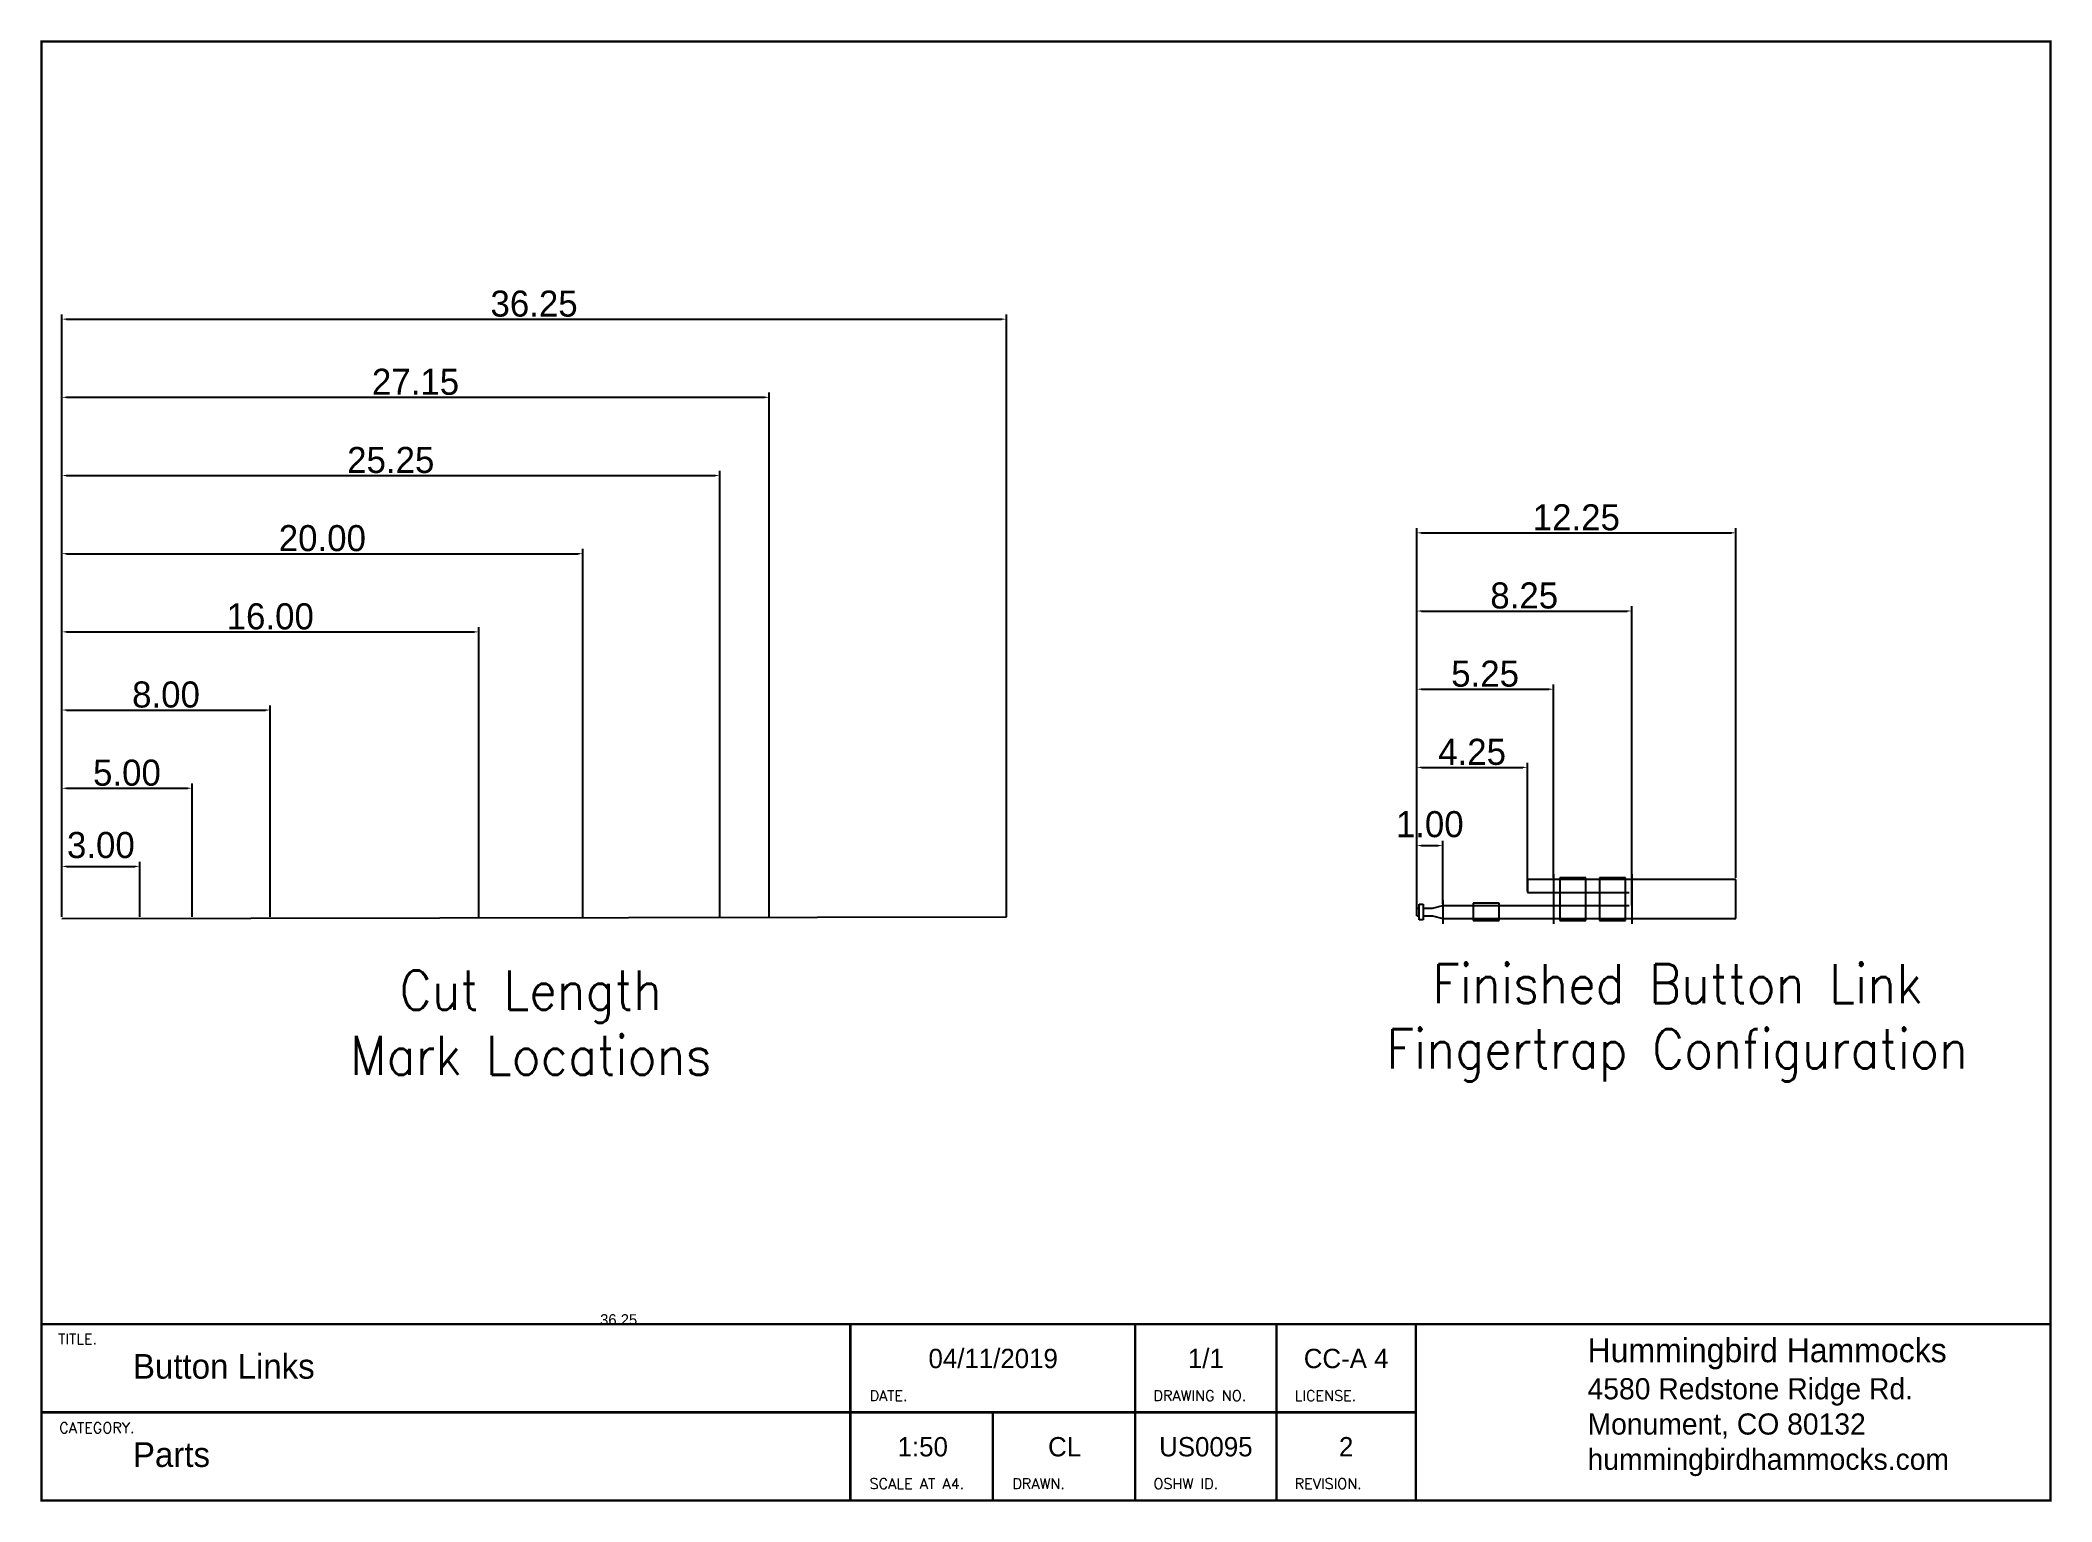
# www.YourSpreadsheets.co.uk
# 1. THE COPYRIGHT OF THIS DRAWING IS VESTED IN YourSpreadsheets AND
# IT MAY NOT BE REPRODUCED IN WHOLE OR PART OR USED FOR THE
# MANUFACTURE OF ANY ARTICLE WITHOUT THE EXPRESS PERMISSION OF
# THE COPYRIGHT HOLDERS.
# Paper-space layout 'Sheet' of a CAD drawing. Header units: inches. Extents: x 0 to 10.5, y 0 to 7.6.
# The model-space entities are those that its viewports show. They can reach past a viewport. Long polylines and large blocks are cut down to what shows.
import ezdxf
from ezdxf.enums import TextEntityAlignment as Align

# ---------------------------------------------------------------- set-up
doc = ezdxf.new("R2010")
doc.units = ezdxf.units.IN
doc.header["$MEASUREMENT"] = 0
doc.linetypes.add('DASHED', pattern=[0.375, 0.25, -0.125])
for name, color, linetype in [('Dimensions', 3, 'Continuous'), ('Finished Extension', 7, 'Continuous'), ('Hidden', 2, 'Continuous'), ('Spectra Cut Length', 7, 'Continuous'), ('Stitching', 1, 'DASHED'), ('YS-TEXT-LARGE', 250, 'Continuous'), ('YS-TEXT-MEDIUM', 6, 'Continuous'), ('YS-TITLEBLOCK-BORDERS', 154, 'Continuous'), ('YS-TITLEBLOCK-TEXT-NONEDITABLE', 154, 'Continuous')]:
    doc.layers.add(name, color=color, linetype=linetype)
doc.styles.add('QCADDimTextStyle', font='txt')
doc.styles.add('ROMANS', font='romans.shx')
doc.styles.add('textstyle13', font='Standard')
doc.styles.add('textstyle14', font='Standard')
doc.styles.add('YS TEXT', font='GOTHIC.TTF')
doc.dimstyles.new('QCADDimStyle', dxfattribs={"dimtxt": 1, "dimasz": 0.18, "dimexe": 0.18, "dimexo": 0.0625, "dimgap": 0.09, "dimtad": 1, "dimtoh": 1, "dimdec": 4, "dimzin": 0, "dimdsep": 46, "dimtxsty": 'QCADDimTextStyle', "dimcen": 0.09, "dimadec": 0, "dimazin": 0, "dimtfac": 1, "dimtdec": 4, "dimtofl": 0, "dimtmove": 0, "dimatfit": 3, "dimfxl": 1, "dimtolj": 1, "dimtzin": 0, "dimarcsym": 0})

# ---------------------------------------------------------------- blocks, each defined once
blk = doc.blocks.new('A Horizontal1')
at = {"layer": 'YS-TITLEBLOCK-BORDERS', "linetype": 'Continuous'}
blk.add_line((0, 0.46), (7.18, 0.46), dxfattribs=at)
at = {"layer": 'YS-TITLEBLOCK-BORDERS', "linetype": 'Continuous', "const_width": 0.0129}
blk.add_lwpolyline([(10.496, 7.621), (10.496, 0), (0, 0), (0, 7.621)], close=True, dxfattribs=at)
for points in [[(0, 0.921), (10.496, 0.921)], [(4.226, 0), (4.226, 0.921)], [(5.714, 0), (5.714, 0.921)], [(6.452, 0), (6.452, 0.921)], [(7.18, 0.921), (7.18, 0)], [(0, 0.46), (7.18, 0.46)], [(4.97, 0), (4.97, 0.46)]]:
    blk.add_lwpolyline(points, dxfattribs=at)
at = {"layer": 'YS-TEXT-LARGE', "linetype": 'Continuous', "insert": (8.077, 0.847), "char_height": 0.19887, "width": 2.42108, "attachment_point": 1, "style": 'YS TEXT'}
blk.add_mtext('{\\H0.628562x;Hummingbird Hammocks\\H1.17847x;\\P\\pxsm1;\\H0.75001x;4580 Redstone Ridge Rd.\\PMonument, CO 80132\\Phummingbirdhammocks.com }', dxfattribs=at)
at = {"layer": 'YS-TEXT-MEDIUM', "style": 'YS TEXT'}
for tag, p in [('TITLE', (0.478, 0.636)), ('CATEGORY', (0.478, 0.175))]:
    blk.add_attdef(tag, p, '', height=0.129, dxfattribs=at)
for tag, p in [('DATE', (4.972, 0.691)), ('DRAWING_NUMBER', (6.083, 0.691)), ('LICENSE', (6.816, 0.691)), ('SCALE', (4.604, 0.23)), ('DRAWN', (5.345, 0.23)), ('OSHW', (6.083, 0.23)), ('REVISION', (6.816, 0.23))]:
    blk.add_attdef(tag, text='', height=0.101, dxfattribs=at).set_placement(p, align=Align.CENTER)
at = {"layer": 'YS-TITLEBLOCK-TEXT-NONEDITABLE', "linetype": 'Continuous', "width": 0.83256, "attachment_point": 1, "style": 'ROMANS'}
for s, insert, char_height in [('{TITLE.}', (0.087, 0.871), 0.0552), ('{DATE.}', (4.326, 0.575), 0.0552), ('{DRAWING NO.}', (5.809, 0.575), 0.05524), ('{LICENSE.}', (6.547, 0.575), 0.0552), ('{CATEGORY.}', (0.093, 0.407), 0.05524), ('SCALE AT A4.', (4.326, 0.115), 0.05524), ('DRAWN.', (5.072, 0.115), 0.0552), ('{OSHW ID.}', (5.809, 0.115), 0.0552), ('REVISION.', (6.547, 0.115), 0.0552)]:
    blk.add_mtext(s, dxfattribs=dict(at, insert=insert, char_height=char_height))
blk = doc.blocks.new('*D112')
at = {"layer": 'Defpoints', "color": 0}
for p in [(26.304, 22.406), (23.304, 20.406), (26.304, 20.406)]:
    blk.add_point(p, dxfattribs=at)
at = {"layer": 'Dimensions', "color": 0, "lineweight": -2}
for p, q in [((23.304, 20.469), (23.304, 22.586)), ((23.484, 22.406), (26.124, 22.406)), ((26.304, 20.469), (26.304, 22.586))]:
    blk.add_line(p, q, dxfattribs=at)
at = {"layer": 'Dimensions', "color": 0}
for points in [[(23.484, 22.436), (23.484, 22.376), (23.304, 22.406)], [(26.124, 22.376), (26.124, 22.436), (26.304, 22.406)]]:
    blk.add_solid(points, dxfattribs=at)
at = {"layer": 'Dimensions', "color": 0, "insert": (24.804, 23.221), "char_height": 1, "attachment_point": 5, "style": 'QCADDimTextStyle'}
blk.add_mtext('\\A1;3.00', dxfattribs=at)
blk = doc.blocks.new('*D113')
at = {"layer": 'Defpoints', "color": 0}
for p in [(31.304, 28.406), (23.304, 20.406), (31.304, 20.406)]:
    blk.add_point(p, dxfattribs=at)
at = {"layer": 'Dimensions', "color": 0, "lineweight": -2}
for p, q in [((23.304, 20.469), (23.304, 28.586)), ((31.304, 20.469), (31.304, 28.586)), ((23.484, 28.406), (31.124, 28.406))]:
    blk.add_line(p, q, dxfattribs=at)
at = {"layer": 'Dimensions', "color": 0}
for points in [[(23.484, 28.436), (23.484, 28.376), (23.304, 28.406)], [(31.124, 28.376), (31.124, 28.436), (31.304, 28.406)]]:
    blk.add_solid(points, dxfattribs=at)
at = {"layer": 'Dimensions', "color": 0, "insert": (27.304, 28.996), "char_height": 1, "attachment_point": 5, "style": 'QCADDimTextStyle'}
blk.add_mtext('\\A1;8.00', dxfattribs=at)
blk = doc.blocks.new('*D114')
at = {"layer": 'Defpoints', "color": 0}
for p in [(39.304, 31.406), (23.304, 20.406), (39.304, 20.406)]:
    blk.add_point(p, dxfattribs=at)
at = {"layer": 'Dimensions', "color": 0, "lineweight": -2}
for p, q in [((23.304, 20.469), (23.304, 31.586)), ((23.484, 31.406), (39.124, 31.406)), ((39.304, 20.469), (39.304, 31.586))]:
    blk.add_line(p, q, dxfattribs=at)
at = {"layer": 'Dimensions', "color": 0}
for points in [[(23.484, 31.436), (23.484, 31.376), (23.304, 31.406)], [(39.124, 31.376), (39.124, 31.436), (39.304, 31.406)]]:
    blk.add_solid(points, dxfattribs=at)
at = {"layer": 'Dimensions', "color": 0, "insert": (31.304, 31.996), "char_height": 1, "attachment_point": 5, "style": 'QCADDimTextStyle'}
blk.add_mtext('\\A1;16.00', dxfattribs=at)
blk = doc.blocks.new('*D115')
at = {"layer": 'Defpoints', "color": 0}
for p in [(43.304, 34.406), (23.304, 20.469), (43.304, 20.406)]:
    blk.add_point(p, dxfattribs=at)
at = {"layer": 'Dimensions', "color": 0, "lineweight": -2}
for p, q in [((23.304, 20.531), (23.304, 34.586)), ((23.484, 34.406), (43.124, 34.406)), ((43.304, 20.469), (43.304, 34.586))]:
    blk.add_line(p, q, dxfattribs=at)
at = {"layer": 'Dimensions', "color": 0}
for points in [[(23.484, 34.436), (23.484, 34.376), (23.304, 34.406)], [(43.124, 34.376), (43.124, 34.436), (43.304, 34.406)]]:
    blk.add_solid(points, dxfattribs=at)
at = {"layer": 'Dimensions', "color": 0, "insert": (33.304, 34.996), "char_height": 1, "attachment_point": 5, "style": 'QCADDimTextStyle'}
blk.add_mtext('\\A1;20.00', dxfattribs=at)
blk = doc.blocks.new('*D116')
at = {"layer": 'Defpoints', "color": 0}
for p in [(59.554, 43.406), (23.304, 20.406), (59.554, 20.406)]:
    blk.add_point(p, dxfattribs=at)
at = {"layer": 'Dimensions', "color": 0, "lineweight": -2}
for p, q in [((23.304, 20.469), (23.304, 43.586)), ((23.484, 43.406), (59.374, 43.406)), ((59.554, 20.469), (59.554, 43.586))]:
    blk.add_line(p, q, dxfattribs=at)
at = {"layer": 'Dimensions', "color": 0}
for points in [[(23.484, 43.436), (23.484, 43.376), (23.304, 43.406)], [(59.374, 43.376), (59.374, 43.436), (59.554, 43.406)]]:
    blk.add_solid(points, dxfattribs=at)
at = {"layer": 'Dimensions', "color": 0, "insert": (41.429, 43.996), "char_height": 1, "attachment_point": 5, "style": 'QCADDimTextStyle'}
blk.add_mtext('\\A1;36.25', dxfattribs=at)
blk = doc.blocks.new('*D117')
at = {"layer": 'Defpoints', "color": 0}
for p in [(50.454, 40.406), (23.304, 20.406), (50.454, 20.406)]:
    blk.add_point(p, dxfattribs=at)
at = {"layer": 'Dimensions', "color": 0, "lineweight": -2}
for p, q in [((23.304, 20.469), (23.304, 40.586)), ((23.484, 40.406), (50.274, 40.406)), ((50.454, 20.469), (50.454, 40.586))]:
    blk.add_line(p, q, dxfattribs=at)
at = {"layer": 'Dimensions', "color": 0}
for points in [[(23.484, 40.436), (23.484, 40.376), (23.304, 40.406)], [(50.274, 40.376), (50.274, 40.436), (50.454, 40.406)]]:
    blk.add_solid(points, dxfattribs=at)
at = {"layer": 'Dimensions', "color": 0, "insert": (36.879, 40.996), "char_height": 1, "attachment_point": 5, "style": 'QCADDimTextStyle'}
blk.add_mtext('\\A1;27.15', dxfattribs=at)
blk = doc.blocks.new('*D118')
at = {"layer": 'Defpoints', "color": 0}
for p in [(48.554, 37.406), (23.304, 20.531), (48.554, 20.406)]:
    blk.add_point(p, dxfattribs=at)
at = {"layer": 'Dimensions', "color": 0, "lineweight": -2}
for p, q in [((23.304, 20.594), (23.304, 37.586)), ((23.484, 37.406), (48.374, 37.406)), ((48.554, 20.469), (48.554, 37.586))]:
    blk.add_line(p, q, dxfattribs=at)
at = {"layer": 'Dimensions', "color": 0}
for points in [[(23.484, 37.436), (23.484, 37.376), (23.304, 37.406)], [(48.374, 37.376), (48.374, 37.436), (48.554, 37.406)]]:
    blk.add_solid(points, dxfattribs=at)
at = {"layer": 'Dimensions', "color": 0, "insert": (35.929, 37.996), "char_height": 1, "attachment_point": 5, "style": 'QCADDimTextStyle'}
blk.add_mtext('\\A1;25.25', dxfattribs=at)
blk = doc.blocks.new('*D119')
at = {"layer": 'Defpoints', "color": 0}
for p in [(28.304, 25.406), (23.304, 20.406), (28.304, 20.406)]:
    blk.add_point(p, dxfattribs=at)
at = {"layer": 'Dimensions', "color": 0, "lineweight": -2}
for p, q in [((23.304, 20.469), (23.304, 25.586)), ((28.304, 20.469), (28.304, 25.586)), ((23.484, 25.406), (28.124, 25.406))]:
    blk.add_line(p, q, dxfattribs=at)
at = {"layer": 'Dimensions', "color": 0}
for points in [[(23.484, 25.436), (23.484, 25.376), (23.304, 25.406)], [(28.124, 25.376), (28.124, 25.436), (28.304, 25.406)]]:
    blk.add_solid(points, dxfattribs=at)
at = {"layer": 'Dimensions', "color": 0, "insert": (25.804, 25.996), "char_height": 1, "attachment_point": 5, "style": 'QCADDimTextStyle'}
blk.add_mtext('\\A1;5.00', dxfattribs=at)
blk = doc.blocks.new('*D120')
at = {"layer": 'Defpoints', "color": 0}
for p in [(76.304, 23.206), (76.304, 20.906), (75.304, 20.506)]:
    blk.add_point(p, dxfattribs=at)
at = {"layer": 'Dimensions', "color": 0, "lineweight": -2}
for p, q in [((75.304, 20.569), (75.304, 23.386)), ((75.484, 23.206), (76.124, 23.206)), ((76.304, 20.969), (76.304, 23.386))]:
    blk.add_line(p, q, dxfattribs=at)
at = {"layer": 'Dimensions', "color": 0}
for points in [[(75.484, 23.236), (75.484, 23.176), (75.304, 23.206)], [(76.124, 23.176), (76.124, 23.236), (76.304, 23.206)]]:
    blk.add_solid(points, dxfattribs=at)
at = {"layer": 'Dimensions', "color": 0, "insert": (75.804, 24.021), "char_height": 1, "attachment_point": 5, "style": 'QCADDimTextStyle'}
blk.add_mtext('\\A1;1.00', dxfattribs=at)
blk = doc.blocks.new('*D121')
at = {"layer": 'Defpoints', "color": 0}
for p in [(79.554, 26.206), (79.554, 21.406), (75.304, 20.506)]:
    blk.add_point(p, dxfattribs=at)
at = {"layer": 'Dimensions', "color": 0, "lineweight": -2}
for p, q in [((75.304, 20.569), (75.304, 26.386)), ((79.554, 21.469), (79.554, 26.386)), ((75.484, 26.206), (79.374, 26.206))]:
    blk.add_line(p, q, dxfattribs=at)
at = {"layer": 'Dimensions', "color": 0}
for points in [[(75.484, 26.236), (75.484, 26.176), (75.304, 26.206)], [(79.374, 26.176), (79.374, 26.236), (79.554, 26.206)]]:
    blk.add_solid(points, dxfattribs=at)
at = {"layer": 'Dimensions', "color": 0, "insert": (77.429, 26.796), "char_height": 1, "attachment_point": 5, "style": 'QCADDimTextStyle'}
blk.add_mtext('\\A1;4.25', dxfattribs=at)
blk = doc.blocks.new('*D122')
at = {"layer": 'Defpoints', "color": 0}
for p in [(80.554, 29.206), (80.554, 21.906), (75.304, 20.569)]:
    blk.add_point(p, dxfattribs=at)
at = {"layer": 'Dimensions', "color": 0, "lineweight": -2}
for p, q in [((75.304, 20.631), (75.304, 29.386)), ((80.554, 21.969), (80.554, 29.386)), ((75.484, 29.206), (80.374, 29.206))]:
    blk.add_line(p, q, dxfattribs=at)
at = {"layer": 'Dimensions', "color": 0}
for points in [[(75.484, 29.236), (75.484, 29.176), (75.304, 29.206)], [(80.374, 29.176), (80.374, 29.236), (80.554, 29.206)]]:
    blk.add_solid(points, dxfattribs=at)
at = {"layer": 'Dimensions', "color": 0, "insert": (77.929, 29.796), "char_height": 1, "attachment_point": 5, "style": 'QCADDimTextStyle'}
blk.add_mtext('\\A1;5.25', dxfattribs=at)
blk = doc.blocks.new('*D123')
at = {"layer": 'Defpoints', "color": 0}
for p in [(83.554, 32.206), (83.554, 21.906), (75.304, 20.506)]:
    blk.add_point(p, dxfattribs=at)
at = {"layer": 'Dimensions', "color": 0, "lineweight": -2}
for p, q in [((75.304, 20.569), (75.304, 32.386)), ((75.484, 32.206), (83.374, 32.206)), ((83.554, 21.969), (83.554, 32.386))]:
    blk.add_line(p, q, dxfattribs=at)
at = {"layer": 'Dimensions', "color": 0}
for points in [[(75.484, 32.236), (75.484, 32.176), (75.304, 32.206)], [(83.374, 32.176), (83.374, 32.236), (83.554, 32.206)]]:
    blk.add_solid(points, dxfattribs=at)
at = {"layer": 'Dimensions', "color": 0, "insert": (79.429, 32.796), "char_height": 1, "attachment_point": 5, "style": 'QCADDimTextStyle'}
blk.add_mtext('\\A1;8.25', dxfattribs=at)
blk = doc.blocks.new('*D124')
at = {"layer": 'Defpoints', "color": 0}
for p in [(87.554, 35.206), (87.554, 21.906), (75.304, 20.506)]:
    blk.add_point(p, dxfattribs=at)
at = {"layer": 'Dimensions', "color": 0, "lineweight": -2}
for p, q in [((75.304, 20.569), (75.304, 35.386)), ((75.484, 35.206), (87.374, 35.206)), ((87.554, 21.969), (87.554, 35.386))]:
    blk.add_line(p, q, dxfattribs=at)
at = {"layer": 'Dimensions', "color": 0}
for points in [[(75.484, 35.236), (75.484, 35.176), (75.304, 35.206)], [(87.374, 35.176), (87.374, 35.236), (87.554, 35.206)]]:
    blk.add_solid(points, dxfattribs=at)
at = {"layer": 'Dimensions', "color": 0, "insert": (81.429, 35.796), "char_height": 1, "attachment_point": 5, "style": 'QCADDimTextStyle'}
blk.add_mtext('\\A1;12.25', dxfattribs=at)

msp = doc.modelspace()

# ---------------------------------------------------------------- linework, layer by layer
for p, q in [((87.554, 21.906), (83.554, 21.906)), ((87.554, 20.406), (87.554, 21.906)), ((76.304, 20.406), (87.554, 20.406))]:
    msp.add_line(p, q)
at = {"layer": 'Finished Extension'}
for p, q in [((83.554, 21.906), (79.554, 21.906)), ((79.554, 21.906), (79.554, 21.406)), ((83.554, 20.906), (83.554, 21.906)), ((75.404, 20.956), (75.554, 20.956)), ((75.404, 20.356), (75.404, 20.956)), ((75.554, 20.956), (75.554, 20.356)), ((75.904, 20.806), (76.304, 20.906)), ((79.554, 21.406), (80.554, 21.406)), ((75.304, 20.506), (75.304, 20.806)), ((75.304, 20.806), (75.404, 20.806)), ((75.304, 20.506), (75.404, 20.506)), ((75.554, 20.356), (75.404, 20.356)), ((75.554, 20.806), (75.904, 20.806)), ((75.554, 20.506), (75.904, 20.506)), ((75.904, 20.506), (76.304, 20.406))]:
    msp.add_line(p, q, dxfattribs=at)
at = {"layer": 'Hidden'}
for p, q in [((80.554, 22.106), (80.554, 20.206)), ((83.554, 22.106), (83.554, 20.206)), ((76.304, 21.106), (76.304, 20.206)), ((76.304, 20.906), (83.454, 20.906)), ((80.554, 21.406), (83.454, 21.406))]:
    msp.add_line(p, q, dxfattribs=at)
at = {"layer": 'Spectra Cut Length'}
msp.add_line((23.304, 20.406), (59.554, 20.469), dxfattribs=at)
at = {"layer": 'Stitching'}
for points in [[(80.792, 21.969), (80.792, 20.325), (81.792, 20.325), (81.792, 21.969)], [(82.314, 21.971), (82.314, 20.328), (83.314, 20.328), (83.314, 21.971)], [(77.467, 20.996), (77.467, 20.325), (78.467, 20.325), (78.467, 20.996)]]:
    msp.add_lwpolyline(points, close=True, dxfattribs=at)

# ---------------------------------------------------------------- texts
at = {"char_height": 0.06843, "attachment_point": 5}
for s, insert, style in [('\\H1.5;Finished Button Link\\PFingertrap Configuration', (85.304, 16.406), 'textstyle13'), ('\\H1.5;Cut Length\\PMark Locations', (41.304, 16.406), 'textstyle14')]:
    msp.add_mtext(s, dxfattribs=dict(at, insert=insert, style=style))

# ---------------------------------------------------------------- dimensions: what is measured, and where the dimension line sits
at = {"layer": 'Dimensions'}
for base, p1, p2, picture, middle in [((59.554, 43.406), (23.304, 20.406), (59.554, 20.406), '*D116', (41.429, 43.996)), ((50.454, 40.406), (23.304, 20.406), (50.454, 20.406), '*D117', (36.879, 40.996)), ((48.554, 37.406), (23.304, 20.531), (48.554, 20.406), '*D118', (35.929, 37.996)), ((87.554, 35.206), (75.304, 20.506), (87.554, 21.906), '*D124', (81.429, 35.796)), ((43.304, 34.406), (23.304, 20.469), (43.304, 20.406), '*D115', (33.304, 34.996)), ((83.554, 32.206), (75.304, 20.506), (83.554, 21.906), '*D123', (79.429, 32.796)), ((39.304, 31.406), (23.304, 20.406), (39.304, 20.406), '*D114', (31.304, 31.996)), ((80.554, 29.206), (75.304, 20.569), (80.554, 21.906), '*D122', (77.929, 29.796)), ((31.304, 28.406), (23.304, 20.406), (31.304, 20.406), '*D113', (27.304, 28.996)), ((79.554, 26.206), (75.304, 20.506), (79.554, 21.406), '*D121', (77.429, 26.796)), ((28.304, 25.406), (23.304, 20.406), (28.304, 20.406), '*D119', (25.804, 25.996)), ((76.304, 23.206), (75.304, 20.506), (76.304, 20.906), '*D120', (75.804, 24.021)), ((26.304, 22.406), (23.304, 20.406), (26.304, 20.406), '*D112', (24.804, 23.221))]:
    dim = msp.add_linear_dim(base=base, p1=p1, p2=p2, dimstyle='QCADDimStyle', override={"dimtxt": 1, "dimdec": 2, "dimclrd": 0, "dimclre": 0, "dimclrt": 0, "dimtmove": 2}, dxfattribs=at)
    dim.commit()
    dim.dimension.update_dxf_attribs({"geometry": picture, "text_midpoint": middle})

psp = doc.layouts.new('Sheet')

# ---------------------------------------------------------------- block references
psp.add_blockref('A Horizontal1', (0.028, 0.018)).add_auto_attribs({'REVISION': '2', 'DRAWN': 'CL', 'SCALE': '1:50', 'DATE': '04/11/2019', 'DRAWING_NUMBER': '1/1', 'OSHW': 'US0095', 'TITLE': 'Button Links', 'CATEGORY': 'Parts', 'LICENSE': 'CC-A 4'})

# ---------------------------------------------------------------- viewports
at = {"layer": '0'}
psp.add_viewport(center=(5.276, 4.288), size=(10.496, 6.70048), view_center_point=(79.995, 101.457), view_height=115.73662, dxfattribs=at)
psp.add_viewport(center=(5.276, 4.288), size=(10.496, 6.70048), view_center_point=(61.077, 29.446), view_height=49.22379, status=3, dxfattribs=at)

doc.saveas('drawing.dxf')
